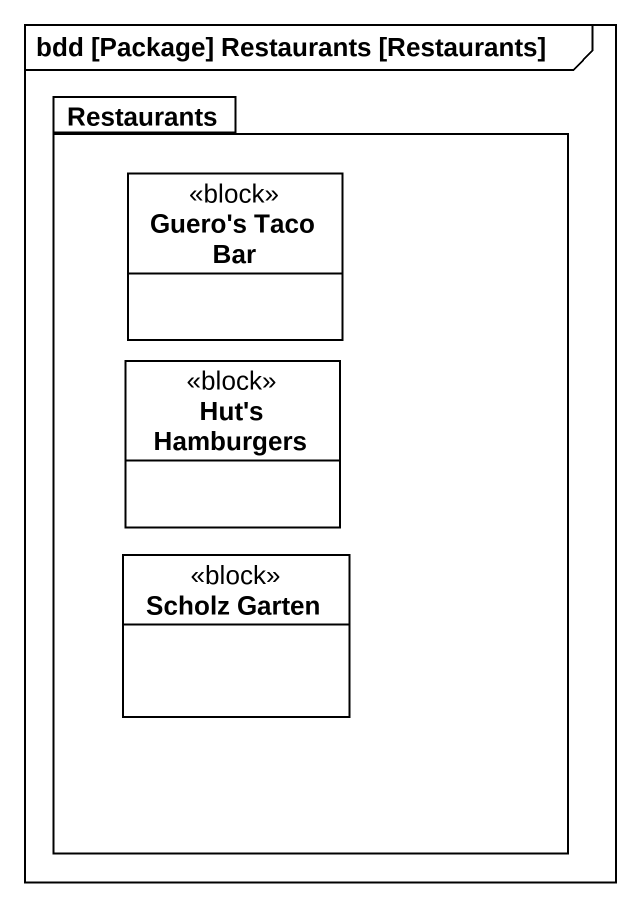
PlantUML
@startuml
mainframe bdd [Package] Restaurants [Restaurants]
hide circle
hide empty members
package Restaurants {
  class "Guero's Taco Bar" as Guero_s_Taco_Bar <<block>>
  class "Hut's Hamburgers" as Hut_s_Hamburgers <<block>>
  class "Scholz Garten" as Scholz_Garten <<block>>
}
@enduml
